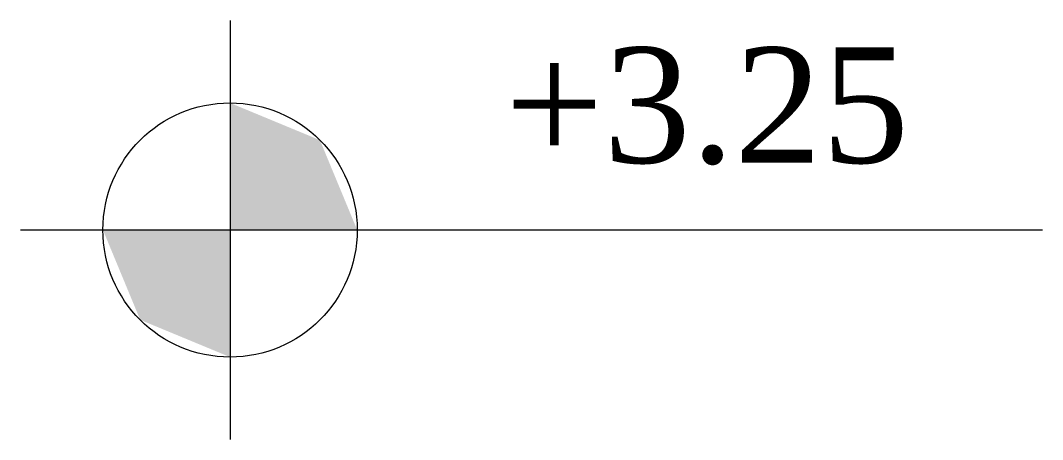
# Model space of a CAD drawing. Extents: x 154.53 to 156.83, y 286.89 to 287.84.
import ezdxf

# ---------------------------------------------------------------- set-up
doc = ezdxf.new("R2010")
doc.units = 0
doc.header["$LTSCALE"] = 0.05
doc.header["$MEASUREMENT"] = 0
doc.layers.get('0').update_dxf_attribs({"linetype": 'CONTINUOUS'})
doc.styles.add('T', font='TIMES.TTF', dxfattribs={"height": 0.25})

msp = doc.modelspace()

# ---------------------------------------------------------------- linework, layer by layer
for p, q in [((155.0003, 287.8367), (155.0003, 286.8938)), ((154.5288, 287.3653), (156.8276, 287.3653))]:
    msp.add_line(p, q)
msp.add_circle((155.0003, 287.3653), 0.2859)
for points in [[(155.0003, 287.3653), (155.0003, 287.6511), (155.2862, 287.3653), (155.2024, 287.5674)], [(155.0003, 287.3653), (154.7144, 287.3653), (155.0003, 287.0794), (154.7982, 287.1631)]]:
    msp.add_solid(points)

# ---------------------------------------------------------------- texts
at = {"color": 7, "style": 'T'}
msp.add_attdef('+3.25', (155.6186, 287.5164), '0.00', height=0.26, dxfattribs=at)

doc.saveas('drawing.dxf')
